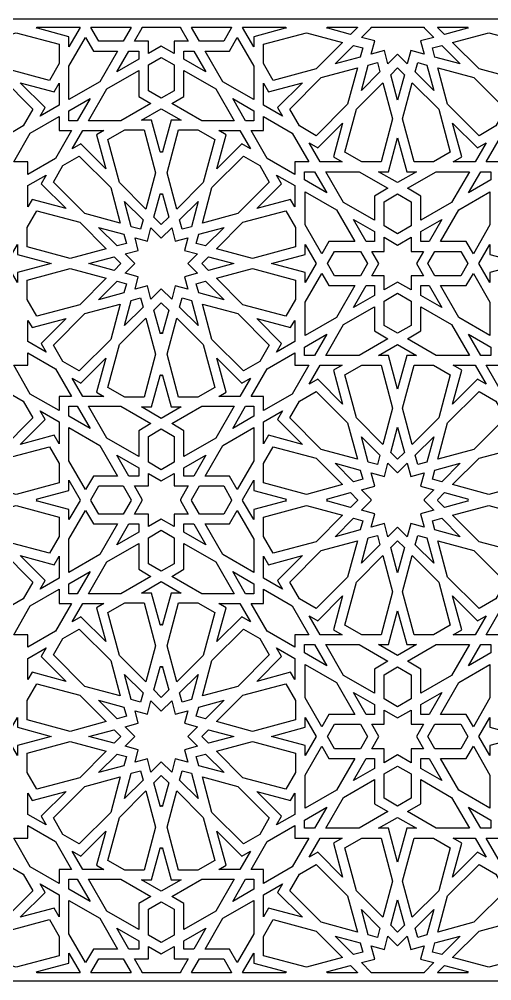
# Model space of a CAD drawing. Extents: x -6081 to -3581, y -291 to 929.
# Drawn here: x -5011 to -4411, y -291 to 929 of the extents above; entities that cross this region are included whole.
import ezdxf

# ---------------------------------------------------------------- set-up
doc = ezdxf.new("R2010")
doc.units = 0
doc.header["$MEASUREMENT"] = 0
doc.layers.add('LAYER_1', color=18, linetype='CONTINUOUS')

msp = doc.modelspace()

# ---------------------------------------------------------------- linework, layer by layer
at = {"layer": 'LAYER_1'}
for points in [[(-6080.6, -291), (-3580.6, -291), (-3580.6, 929), (-6080.6, 929)], [(-4933.8, 918.6), (-4947.9, 894.1), (-4947.9, 906.8), (-4987.9, 917.5), (-4988.9, 917.7), (-4988.5, 918.6), (-4988.7, 919), (-4934, 919)], [(-4869, 918.6), (-4879.1, 901.1), (-4909.8, 901.1), (-4919.9, 918.6), (-4919.6, 919), (-4869.2, 919)], [(-4806.3, 919), (-4806.3, 918.6), (-4806.3, 918.3), (-4796.4, 901.1), (-4814.2, 901.1), (-4814.2, 885.5), (-4830.6, 894.9), (-4846.9, 885.5), (-4846.9, 901.1), (-4864.8, 901.1), (-4854.9, 918.3), (-4854.9, 918.6), (-4854.9, 919), (-4854.9, 919), (-4806.3, 919)], [(-4741.3, 918.6), (-4751.4, 901.1), (-4782.1, 901.1), (-4792.2, 918.6), (-4791.9, 919), (-4741.5, 919)], [(-4672.6, 918.6), (-4672.2, 917.7), (-4673.2, 917.5), (-4713.2, 906.8), (-4713.2, 894.1), (-4727.4, 918.6), (-4727.1, 919), (-4672.5, 919)], [(-4581.3, 918.6), (-4590.3, 909.7), (-4619.3, 917.5), (-4620.3, 917.7), (-4619.9, 918.6), (-4620.1, 919), (-4581.7, 919)], [(-4497, 918.9), (-4497, 918.6), (-4497, 918.3), (-4484.7, 906), (-4501.5, 901.5), (-4497, 884.7), (-4513.8, 889.2), (-4518.3, 872.4), (-4530.6, 884.7), (-4542.9, 872.4), (-4547.4, 889.2), (-4564.2, 884.7), (-4559.7, 901.5), (-4576.4, 906), (-4564.1, 918.3), (-4564.1, 918.6), (-4564.1, 918.9), (-4564.2, 919), (-4496.9, 919)], [(-4441.3, 918.6), (-4440.8, 917.7), (-4441.8, 917.5), (-4470.9, 909.7), (-4479.8, 918.6), (-4479.4, 919), (-4441.1, 919)], [(-4960.3, 897.3), (-4960.3, 872.7), (-4972.6, 851.4), (-5027.2, 866), (-5060.8, 899.6), (-5014.9, 911.9)], [(-4916.9, 888.7), (-4886.2, 888.7), (-4908.7, 849.8), (-4947.9, 827.1), (-4947.9, 869.3), (-4926.8, 905.9)], [(-4713.2, 869.3), (-4713.2, 827.1), (-4752.4, 849.8), (-4774.9, 888.7), (-4744.2, 888.7), (-4734.3, 905.9)], [(-4600.4, 899.6), (-4634, 866), (-4688.5, 851.4), (-4700.8, 872.7), (-4700.8, 897.3), (-4646.3, 911.9)], [(-4360.3, 897.3), (-4360.3, 872.7), (-4372.6, 851.4), (-4427.2, 866), (-4460.8, 899.6), (-4414.9, 911.9)], [(-4574.8, 892.7), (-4578, 881), (-4610, 872.4), (-4586.6, 895.9)], [(-4451.1, 872.4), (-4483.2, 881), (-4486.3, 892.7), (-4474.6, 895.9)], [(-4859.3, 878.3), (-4887.2, 862.2), (-4871.9, 888.7), (-4859.3, 888.7)], [(-4814.2, 871.2), (-4814.2, 838.2), (-4830.6, 828.8), (-4846.9, 838.2), (-4846.9, 871.2), (-4830.6, 880.6)], [(-4773.9, 862.2), (-4801.9, 878.3), (-4801.9, 888.7), (-4789.2, 888.7)], [(-5033.6, 854.9), (-4993.6, 814.9), (-5005.9, 793.6), (-5027.2, 781.3), (-5067.2, 821.3), (-5079.5, 867.2)], [(-4594, 821.3), (-4633.9, 781.3), (-4655.2, 793.6), (-4667.5, 814.9), (-4627.6, 854.9), (-4581.7, 867.2)], [(-4553, 862.3), (-4576.4, 838.8), (-4567.9, 870.9), (-4556.1, 874)], [(-4522, 858.6), (-4530.6, 826.5), (-4539.2, 858.6), (-4530.6, 867.2)], [(-4493.3, 870.9), (-4484.7, 838.8), (-4508.2, 862.3), (-4505, 874)], [(-4433.6, 854.9), (-4393.6, 814.9), (-4405.9, 793.6), (-4427.2, 781.3), (-4467.2, 821.3), (-4479.5, 867.2)], [(-4859.3, 831.1), (-4843.8, 822.1), (-4882, 800.1), (-4923.1, 800.1), (-4899.6, 840.7), (-4859.3, 864)], [(-4761.5, 840.7), (-4738, 800.1), (-4779.1, 800.1), (-4817.3, 822.1), (-4801.9, 831.1), (-4801.9, 864)], [(-4966.6, 836.9), (-4960.3, 847.9), (-4960.3, 820), (-4984.5, 806), (-4978.2, 817), (-5009.6, 848.5)], [(-4683, 817), (-4676.7, 806), (-4700.8, 820), (-4700.8, 847.9), (-4694.5, 836.9), (-4651.5, 848.5)], [(-4537, 802.6), (-4551.6, 748), (-4576.2, 748), (-4597.5, 760.3), (-4582.9, 814.9), (-4549.3, 848.5)], [(-4478.3, 814.9), (-4463.7, 760.3), (-4484.9, 748), (-4509.5, 748), (-4524.2, 802.6), (-4511.9, 848.5)], [(-4937.4, 800.1), (-4947.9, 800.1), (-4947.9, 812.8), (-4921.1, 828.3)], [(-4713.2, 812.8), (-4713.2, 800.1), (-4723.7, 800.1), (-4740, 828.3)], [(-4960.3, 787.7), (-4944.5, 787.7), (-4964.8, 752.5), (-5000, 732.2), (-5000, 748), (-5018, 748), (-4996.9, 784.6), (-4960.3, 805.7)], [(-4805.6, 801), (-4818.2, 801), (-4828.9, 761), (-4829, 760.8), (-4829.1, 760.7), (-4829.2, 760.6), (-4829.3, 760.5), (-4829.4, 760.4), (-4829.6, 760.4), (-4829.7, 760.4), (-4829.8, 760.4), (-4830, 760.4), (-4830.1, 760.5), (-4830.2, 760.5), (-4830.3, 760.6), (-4830.4, 760.8), (-4830.5, 760.9), (-4830.5, 761), (-4830.6, 761.2), (-4830.6, 761), (-4830.6, 760.9), (-4830.7, 760.8), (-4830.8, 760.6), (-4830.9, 760.5), (-4831, 760.5), (-4831.2, 760.4), (-4831.3, 760.4), (-4831.4, 760.4), (-4831.6, 760.4), (-4831.7, 760.4), (-4831.8, 760.5), (-4832, 760.6), (-4832.1, 760.7), (-4832.1, 760.8), (-4832.2, 761), (-4842.9, 801), (-4855.6, 801), (-4830.6, 815.5)], [(-4664.3, 784.6), (-4643.2, 748), (-4661.1, 748), (-4661.1, 732.2), (-4696.3, 752.5), (-4716.6, 787.7), (-4700.8, 787.7), (-4700.8, 805.7)], [(-4360.3, 787.7), (-4344.5, 787.7), (-4364.8, 752.5), (-4400, 732.2), (-4400, 748), (-4418, 748), (-4396.9, 784.6), (-4360.3, 805.7)], [(-4611.9, 754.3), (-4601, 748), (-4628.9, 748), (-4642.8, 772.2), (-4631.9, 765.8), (-4600.4, 797.3)], [(-4429.3, 765.8), (-4418.3, 772.2), (-4432.3, 748), (-4460.2, 748), (-4449.2, 754.3), (-4460.8, 797.3)], [(-4912.7, 782.3), (-4901.2, 739.3), (-4932.7, 770.8), (-4943.6, 764.5), (-4930.2, 787.7), (-4903.5, 787.7)], [(-4852.4, 788.6), (-4837.8, 734.1), (-4850.1, 688.2), (-4883.7, 721.8), (-4898.3, 776.3), (-4877, 788.6)], [(-4762.8, 776.3), (-4777.4, 721.8), (-4811, 688.2), (-4823.3, 734.1), (-4808.7, 788.6), (-4784.1, 788.6)], [(-4717.5, 764.5), (-4728.4, 770.8), (-4759.9, 739.3), (-4748.4, 782.3), (-4757.7, 787.7), (-4730.9, 787.7)], [(-4519, 735.6), (-4506.4, 735.6), (-4530.6, 721.7), (-4554.7, 735.6), (-4542.1, 735.6), (-4530.6, 778.6)], [(-4894.8, 715.4), (-4882.8, 670.4), (-4927.7, 682.5), (-4967.6, 722.4), (-4955.6, 743.3), (-4934.7, 755.3)], [(-4705.5, 743.3), (-4693.5, 722.4), (-4733.5, 682.5), (-4778.4, 670.4), (-4766.3, 715.4), (-4726.4, 755.3)], [(-4620.5, 708.8), (-4648.8, 725.1), (-4648.8, 735.6), (-4636, 735.6)], [(-4543, 714.5), (-4560.1, 704.6), (-4560.1, 673.9), (-4599.1, 696.4), (-4621.7, 735.6), (-4579.5, 735.6)], [(-4462.1, 696.4), (-4501, 673.9), (-4501, 704.6), (-4518.2, 714.5), (-4481.6, 735.6), (-4439.4, 735.6)], [(-4412.4, 725.1), (-4440.6, 708.8), (-4425.1, 735.6), (-4412.4, 735.6)], [(-4983.1, 720.4), (-4951.6, 688.9), (-4994.6, 700.4), (-5000, 691.1), (-5000, 717.9), (-4976.8, 731.3)], [(-4661.1, 717.9), (-4661.1, 691.1), (-4666.5, 700.4), (-4709.5, 688.9), (-4678, 720.4), (-4684.3, 731.3)], [(-4829.6, 707.7), (-4829.4, 707.7), (-4829.3, 707.6), (-4829.2, 707.5), (-4829.1, 707.4), (-4829, 707.3), (-4828.9, 707.1), (-4821.1, 678.1), (-4830.6, 668.6), (-4840, 678.1), (-4832.2, 707.1), (-4832.1, 707.3), (-4832.1, 707.4), (-4832, 707.5), (-4831.8, 707.6), (-4831.7, 707.7), (-4831.6, 707.7), (-4831.4, 707.7), (-4831.3, 707.7), (-4831.2, 707.7), (-4831, 707.7), (-4830.9, 707.6), (-4830.8, 707.5), (-4830.7, 707.4), (-4830.6, 707.2), (-4830.6, 707.1), (-4830.6, 706.9), (-4830.5, 707.1), (-4830.5, 707.2), (-4830.4, 707.4), (-4830.3, 707.5), (-4830.2, 707.6), (-4830.1, 707.7), (-4830, 707.7), (-4829.8, 707.7), (-4829.7, 707.7)], [(-4608.1, 687.3), (-4584.8, 646.9), (-4617.8, 646.9), (-4626.7, 631.4), (-4647.8, 668), (-4647.8, 710.2)], [(-4413.3, 668), (-4434.4, 631.4), (-4443.4, 646.9), (-4476.3, 646.9), (-4453, 687.3), (-4413.3, 710.2)], [(-4853.8, 674.4), (-4857, 662.6), (-4868.7, 665.8), (-4877.3, 697.8)], [(-4792.4, 665.8), (-4804.2, 662.6), (-4807.3, 674.4), (-4783.9, 697.8)], [(-4513.4, 697.4), (-4513.4, 666.7), (-4530.6, 656.8), (-4547.7, 666.7), (-4547.7, 697.4), (-4530.6, 707.3)], [(-4934.1, 671.4), (-4900.5, 637.8), (-4946.4, 625.5), (-5000.9, 640.1), (-5000.9, 664.7), (-4988.6, 686)], [(-4660.2, 664.7), (-4660.2, 640.1), (-4714.7, 625.5), (-4760.6, 637.8), (-4727, 671.4), (-4672.5, 686)], [(-4560.1, 659.6), (-4560.1, 646.9), (-4570.5, 646.9), (-4586.7, 674.9)], [(-4490.6, 646.9), (-4501, 646.9), (-4501, 659.6), (-4474.5, 674.9)], [(-4878.1, 656.3), (-4875, 644.6), (-4886.7, 641.5), (-4910.2, 664.9)], [(-4812.9, 647.4), (-4797.1, 651.7), (-4801.3, 635.8), (-4784.6, 631.3), (-4796.8, 619), (-4784.6, 606.7), (-4801.3, 602.2), (-4797.1, 586.4), (-4812.9, 590.6), (-4817.4, 573.8), (-4830.6, 587), (-4843.7, 573.8), (-4848.2, 590.6), (-4864, 586.4), (-4859.8, 602.2), (-4876.6, 606.7), (-4864.3, 619), (-4876.6, 631.3), (-4859.8, 635.8), (-4864, 651.7), (-4848.2, 647.4), (-4843.7, 664.2), (-4830.6, 651.1), (-4817.4, 664.2)], [(-4774.4, 641.5), (-4786.2, 644.6), (-4783, 656.3), (-4751, 664.9)], [(-4513.4, 634.5), (-4497.8, 634.5), (-4506.7, 619), (-4497.8, 603.5), (-4513.4, 603.5), (-4513.4, 585.7), (-4530.6, 595.6), (-4547.7, 585.7), (-4547.7, 603.5), (-4563.4, 603.5), (-4554.4, 619), (-4563.4, 634.5), (-4547.7, 634.5), (-4547.7, 652.4), (-4530.6, 642.5), (-4513.4, 652.4)], [(-5013.3, 630.6), (-4970.3, 619), (-5013.3, 607.5), (-5013.3, 594.9), (-5027.3, 619), (-5013.3, 643.2)], [(-4633.9, 619), (-4647.8, 594.9), (-4647.8, 607.5), (-4690.8, 619), (-4647.8, 630.6), (-4647.8, 643.2)], [(-4568.7, 619), (-4577.7, 603.5), (-4610.6, 603.5), (-4619.5, 619), (-4610.6, 634.5), (-4577.7, 634.5)], [(-4441.6, 619), (-4450.5, 603.5), (-4483.5, 603.5), (-4492.4, 619), (-4483.5, 634.5), (-4450.5, 634.5)], [(-4413.3, 630.6), (-4370.3, 619), (-4413.3, 607.5), (-4413.3, 594.9), (-4427.3, 619), (-4413.3, 643.2)], [(-4881.8, 619), (-4890.4, 610.4), (-4922.5, 619), (-4890.4, 627.6)], [(-4738.7, 619), (-4770.7, 610.4), (-4779.3, 619), (-4770.7, 627.6)], [(-4900.5, 600.3), (-4934.1, 566.7), (-4988.6, 552.1), (-5000.9, 573.4), (-5000.9, 598), (-4946.4, 612.6)], [(-4660.2, 598), (-4660.2, 573.4), (-4672.5, 552.1), (-4727, 566.7), (-4760.6, 600.3), (-4714.7, 612.6)], [(-4617.8, 591.1), (-4584.8, 591.1), (-4608.1, 550.8), (-4647.8, 527.9), (-4647.8, 570.1), (-4626.7, 606.6)], [(-4413.3, 570.1), (-4413.3, 527.9), (-4453, 550.8), (-4476.3, 591.1), (-4443.4, 591.1), (-4434.4, 606.6)], [(-4875, 593.5), (-4878.1, 581.7), (-4910.2, 573.1), (-4886.7, 596.6)], [(-4751, 573.1), (-4783, 581.7), (-4786.2, 593.5), (-4774.4, 596.6)], [(-4560.1, 578.5), (-4586.7, 563.2), (-4570.5, 591.1), (-4560.1, 591.1)], [(-4474.5, 563.2), (-4501, 578.5), (-4501, 591.1), (-4490.6, 591.1)], [(-4853.8, 563.7), (-4877.3, 540.3), (-4868.7, 572.3), (-4857, 575.5)], [(-4792.4, 572.3), (-4783.9, 540.3), (-4807.3, 563.7), (-4804.2, 575.5)], [(-4513.4, 571.4), (-4513.4, 540.6), (-4530.6, 530.7), (-4547.7, 540.6), (-4547.7, 571.4), (-4530.6, 581.3)], [(-4894.8, 522.7), (-4934.7, 482.8), (-4955.6, 494.8), (-4967.6, 515.7), (-4927.7, 555.6), (-4882.8, 567.7)], [(-4821.1, 560), (-4828.9, 531), (-4829, 530.8), (-4829.1, 530.7), (-4829.2, 530.5), (-4829.3, 530.5), (-4829.4, 530.4), (-4829.6, 530.4), (-4829.7, 530.3), (-4829.8, 530.3), (-4830, 530.4), (-4830.1, 530.4), (-4830.2, 530.5), (-4830.3, 530.6), (-4830.4, 530.7), (-4830.5, 530.8), (-4830.5, 531), (-4830.6, 531.2), (-4830.6, 531), (-4830.6, 530.8), (-4830.7, 530.7), (-4830.8, 530.6), (-4830.9, 530.5), (-4831, 530.4), (-4831.2, 530.4), (-4831.3, 530.3), (-4831.4, 530.3), (-4831.6, 530.4), (-4831.7, 530.4), (-4831.8, 530.5), (-4832, 530.5), (-4832.1, 530.7), (-4832.1, 530.8), (-4832.2, 531), (-4840, 560), (-4830.6, 569.4)], [(-4733.5, 555.6), (-4693.5, 515.7), (-4705.5, 494.8), (-4726.4, 482.8), (-4766.3, 522.7), (-4778.4, 567.7)], [(-4560.1, 533.5), (-4543, 523.6), (-4579.5, 502.5), (-4621.7, 502.5), (-4599.1, 541.7), (-4560.1, 564.2)], [(-4462.1, 541.7), (-4439.4, 502.5), (-4481.6, 502.5), (-4518.2, 523.6), (-4501, 533.5), (-4501, 564.2)], [(-4983.1, 517.7), (-4976.8, 506.8), (-5000, 520.2), (-5000, 547), (-4994.6, 537.7), (-4951.6, 549.2)], [(-4837.8, 504), (-4852.4, 449.4), (-4877, 449.4), (-4898.3, 461.7), (-4883.7, 516.3), (-4850.1, 549.9)], [(-4777.4, 516.3), (-4762.8, 461.7), (-4784.1, 449.4), (-4808.7, 449.4), (-4823.3, 504), (-4811, 549.9)], [(-4666.5, 537.7), (-4661.1, 547), (-4661.1, 520.2), (-4684.3, 506.8), (-4678, 517.7), (-4709.5, 549.2)], [(-4636, 502.5), (-4648.8, 502.5), (-4648.8, 513), (-4620.5, 529.3)], [(-4412.4, 513), (-4412.4, 502.5), (-4425.1, 502.5), (-4440.6, 529.3)], [(-4506.4, 502.5), (-4519, 502.5), (-4530.6, 459.5), (-4542.1, 502.5), (-4554.7, 502.5), (-4530.6, 516.4)], [(-4964.8, 485.6), (-4944.5, 450.4), (-4960.3, 450.4), (-4960.3, 432.4), (-4996.9, 453.5), (-5018, 490.1), (-5000, 490.1), (-5000, 505.9)], [(-4661.1, 490.1), (-4643.2, 490.1), (-4664.3, 453.5), (-4700.8, 432.4), (-4700.8, 450.4), (-4716.6, 450.4), (-4696.3, 485.6), (-4661.1, 505.9)], [(-4364.8, 485.6), (-4344.5, 450.4), (-4360.3, 450.4), (-4360.3, 432.4), (-4396.9, 453.5), (-4418, 490.1), (-4400, 490.1), (-4400, 505.9)], [(-4912.7, 455.8), (-4903.5, 450.4), (-4930.2, 450.4), (-4943.6, 473.6), (-4932.7, 467.3), (-4901.2, 498.8)], [(-4728.4, 467.3), (-4717.5, 473.6), (-4730.9, 450.4), (-4757.7, 450.4), (-4748.4, 455.8), (-4759.9, 498.8)], [(-4611.9, 483.8), (-4600.4, 440.7), (-4631.9, 472.2), (-4642.8, 465.9), (-4628.9, 490.1), (-4601, 490.1)], [(-4537, 435.5), (-4549.3, 389.6), (-4582.9, 423.2), (-4597.5, 477.8), (-4576.2, 490.1), (-4551.6, 490.1)], [(-4463.7, 477.8), (-4478.3, 423.2), (-4511.9, 389.6), (-4524.2, 435.5), (-4509.5, 490.1), (-4484.9, 490.1)], [(-4418.3, 465.9), (-4429.3, 472.2), (-4460.8, 440.7), (-4449.2, 483.8), (-4460.2, 490.1), (-4432.3, 490.1)], [(-4829.6, 477.7), (-4829.4, 477.6), (-4829.3, 477.6), (-4829.2, 477.5), (-4829.1, 477.4), (-4829, 477.2), (-4828.9, 477.1), (-4818.2, 437.1), (-4805.6, 437.1), (-4830.6, 422.6), (-4855.6, 437.1), (-4842.9, 437.1), (-4832.2, 477.1), (-4832.1, 477.2), (-4832.1, 477.4), (-4832, 477.5), (-4831.8, 477.6), (-4831.7, 477.6), (-4831.6, 477.7), (-4831.4, 477.7), (-4831.3, 477.7), (-4831.2, 477.7), (-4831, 477.6), (-4830.9, 477.5), (-4830.8, 477.4), (-4830.7, 477.3), (-4830.6, 477.2), (-4830.6, 477), (-4830.6, 476.9), (-4830.5, 477), (-4830.5, 477.2), (-4830.4, 477.3), (-4830.3, 477.4), (-4830.2, 477.5), (-4830.1, 477.6), (-4830, 477.7), (-4829.8, 477.7), (-4829.7, 477.7)], [(-5005.9, 444.5), (-4993.6, 423.2), (-5033.6, 383.2), (-5079.5, 370.9), (-5067.2, 416.8), (-5027.2, 456.7)], [(-4594, 416.8), (-4581.7, 370.9), (-4627.6, 383.2), (-4667.5, 423.2), (-4655.2, 444.5), (-4633.9, 456.7)], [(-4405.9, 444.5), (-4393.6, 423.2), (-4433.6, 383.2), (-4479.5, 370.9), (-4467.2, 416.8), (-4427.2, 456.7)], [(-4960.3, 418.1), (-4960.3, 390.2), (-4966.6, 401.1), (-5009.6, 389.6), (-4978.2, 421.1), (-4984.5, 432.1)], [(-4921.1, 409.8), (-4947.9, 425.3), (-4947.9, 438), (-4937.4, 438)], [(-4843.8, 415.9), (-4859.3, 407), (-4859.3, 374.1), (-4899.6, 397.4), (-4923.1, 438), (-4882, 438)], [(-4761.5, 397.4), (-4801.9, 374.1), (-4801.9, 407), (-4817.3, 415.9), (-4779.1, 438), (-4738, 438)], [(-4713.2, 425.3), (-4740, 409.8), (-4723.7, 438), (-4713.2, 438)], [(-4683, 421.1), (-4651.5, 389.6), (-4694.5, 401.1), (-4700.8, 390.2), (-4700.8, 418.1), (-4676.7, 432.1)], [(-4908.7, 388.3), (-4886.2, 349.3), (-4916.9, 349.3), (-4926.8, 332.2), (-4947.9, 368.7), (-4947.9, 411)], [(-4814.2, 399.8), (-4814.2, 366.9), (-4830.6, 357.5), (-4846.9, 366.9), (-4846.9, 399.8), (-4830.6, 409.3)], [(-4713.2, 368.7), (-4734.3, 332.2), (-4744.2, 349.3), (-4774.9, 349.3), (-4752.4, 388.3), (-4713.2, 411)], [(-4522, 379.5), (-4530.6, 370.9), (-4539.2, 379.5), (-4530.6, 411.6)], [(-4553, 375.8), (-4556.1, 364.1), (-4567.9, 367.2), (-4576.4, 399.3)], [(-4493.3, 367.2), (-4505, 364.1), (-4508.2, 375.8), (-4484.7, 399.3)], [(-4960.3, 365.4), (-4960.3, 340.8), (-5014.9, 326.2), (-5060.8, 338.5), (-5027.2, 372.1), (-4972.6, 386.7)], [(-4634, 372.1), (-4600.4, 338.5), (-4646.3, 326.2), (-4700.8, 340.8), (-4700.8, 365.4), (-4688.5, 386.7)], [(-4360.3, 365.4), (-4360.3, 340.8), (-4414.9, 326.2), (-4460.8, 338.5), (-4427.2, 372.1), (-4372.6, 386.7)], [(-4859.3, 359.8), (-4859.3, 349.3), (-4871.9, 349.3), (-4887.2, 375.9)], [(-4789.2, 349.3), (-4801.9, 349.3), (-4801.9, 359.8), (-4773.9, 375.9)], [(-4578, 357.1), (-4574.8, 345.3), (-4586.6, 342.2), (-4610, 365.7)], [(-4513.8, 348.9), (-4497, 353.4), (-4501.5, 336.6), (-4484.7, 332.1), (-4497, 319.7), (-4497, 319.4), (-4497, 319.1), (-4496.9, 319), (-4497, 318.9), (-4497, 318.6), (-4497, 318.3), (-4484.7, 306), (-4501.5, 301.5), (-4497, 284.7), (-4513.8, 289.2), (-4518.3, 272.4), (-4530.6, 284.7), (-4542.9, 272.4), (-4547.4, 289.2), (-4564.2, 284.7), (-4559.7, 301.5), (-4576.4, 306), (-4564.1, 318.3), (-4564.1, 318.6), (-4564.1, 318.9), (-4564.2, 319), (-4564.1, 319.1), (-4564.1, 319.4), (-4564.1, 319.7), (-4576.4, 332.1), (-4559.7, 336.6), (-4564.2, 353.4), (-4547.4, 348.9), (-4542.9, 365.7), (-4530.6, 353.4), (-4518.3, 365.7)], [(-4474.6, 342.2), (-4486.3, 345.3), (-4483.2, 357.1), (-4451.1, 365.7)], [(-4933.8, 319.4), (-4934, 319), (-4933.8, 318.6), (-4947.9, 294.1), (-4947.9, 306.8), (-4987.9, 317.5), (-4988.9, 317.7), (-4988.5, 318.6), (-4988.7, 319), (-4988.5, 319.4), (-4988.9, 320.3), (-4987.9, 320.6), (-4947.9, 331.3), (-4947.9, 344)], [(-4814.2, 336.9), (-4796.4, 336.9), (-4806.3, 319.8), (-4806.3, 319.4), (-4806.3, 319.1), (-4806.3, 319), (-4806.3, 319), (-4806.3, 318.6), (-4806.3, 318.3), (-4796.4, 301.1), (-4814.2, 301.1), (-4814.2, 285.5), (-4830.6, 294.9), (-4846.9, 285.5), (-4846.9, 301.1), (-4864.8, 301.1), (-4854.9, 318.3), (-4854.9, 318.6), (-4854.9, 319), (-4854.9, 319), (-4854.9, 319.1), (-4854.9, 319.4), (-4854.9, 319.8), (-4864.8, 336.9), (-4846.9, 336.9), (-4846.9, 352.6), (-4830.6, 343.2), (-4814.2, 352.6)], [(-4713.2, 331.3), (-4673.2, 320.6), (-4672.2, 320.3), (-4672.6, 319.4), (-4672.5, 319), (-4672.6, 318.6), (-4672.2, 317.7), (-4673.2, 317.5), (-4713.2, 306.8), (-4713.2, 294.1), (-4727.4, 318.6), (-4727.1, 319), (-4727.4, 319.4), (-4713.2, 344)], [(-4869, 319.4), (-4869.2, 319), (-4869, 318.6), (-4879.1, 301.1), (-4909.8, 301.1), (-4919.9, 318.6), (-4919.6, 319), (-4919.9, 319.4), (-4909.8, 336.9), (-4879.1, 336.9)], [(-4741.3, 319.4), (-4741.5, 319), (-4741.3, 318.6), (-4751.4, 301.1), (-4782.1, 301.1), (-4792.2, 318.6), (-4791.9, 319), (-4792.2, 319.4), (-4782.1, 336.9), (-4751.4, 336.9)], [(-4581.3, 319.4), (-4581.7, 319), (-4581.3, 318.6), (-4590.3, 309.7), (-4619.3, 317.5), (-4620.3, 317.7), (-4619.9, 318.6), (-4620.1, 319), (-4619.9, 319.4), (-4620.3, 320.3), (-4619.3, 320.6), (-4590.3, 328.4)], [(-4441.8, 320.6), (-4440.8, 320.3), (-4441.3, 319.4), (-4441.1, 319), (-4441.3, 318.6), (-4440.8, 317.7), (-4441.8, 317.5), (-4470.9, 309.7), (-4479.8, 318.6), (-4479.4, 319), (-4479.8, 319.4), (-4470.9, 328.4)], [(-4960.3, 297.3), (-4960.3, 272.7), (-4972.6, 251.4), (-5027.2, 266), (-5060.8, 299.6), (-5014.9, 311.9)], [(-4916.9, 288.7), (-4886.2, 288.7), (-4908.7, 249.8), (-4947.9, 227.1), (-4947.9, 269.3), (-4926.8, 305.9)], [(-4713.2, 269.3), (-4713.2, 227.1), (-4752.4, 249.8), (-4774.9, 288.7), (-4744.2, 288.7), (-4734.3, 305.9)], [(-4600.4, 299.6), (-4634, 266), (-4688.5, 251.4), (-4700.8, 272.7), (-4700.8, 297.3), (-4646.3, 311.9)], [(-4360.3, 297.3), (-4360.3, 272.7), (-4372.6, 251.4), (-4427.2, 266), (-4460.8, 299.6), (-4414.9, 311.9)], [(-4574.8, 292.7), (-4578, 281), (-4610, 272.4), (-4586.6, 295.9)], [(-4451.1, 272.4), (-4483.2, 281), (-4486.3, 292.7), (-4474.6, 295.9)], [(-4859.3, 278.3), (-4887.2, 262.2), (-4871.9, 288.7), (-4859.3, 288.7)], [(-4773.9, 262.2), (-4801.9, 278.3), (-4801.9, 288.7), (-4789.2, 288.7)], [(-4814.2, 271.2), (-4814.2, 238.2), (-4830.6, 228.8), (-4846.9, 238.2), (-4846.9, 271.2), (-4830.6, 280.6)], [(-4553, 262.3), (-4576.4, 238.8), (-4567.9, 270.9), (-4556.1, 274)], [(-4493.3, 270.9), (-4484.7, 238.8), (-4508.2, 262.3), (-4505, 274)], [(-5033.6, 254.9), (-4993.6, 214.9), (-5005.9, 193.6), (-5027.2, 181.3), (-5067.2, 221.3), (-5079.5, 267.2)], [(-4859.3, 231.1), (-4843.8, 222.1), (-4882, 200.1), (-4923.1, 200.1), (-4899.6, 240.7), (-4859.3, 264)], [(-4761.5, 240.7), (-4738, 200.1), (-4779.1, 200.1), (-4817.3, 222.1), (-4801.9, 231.1), (-4801.9, 264)], [(-4594, 221.3), (-4633.9, 181.3), (-4655.2, 193.6), (-4667.5, 214.9), (-4627.6, 254.9), (-4581.7, 267.2)], [(-4522, 258.6), (-4530.6, 226.5), (-4539.2, 258.6), (-4530.6, 267.2)], [(-4433.6, 254.9), (-4393.6, 214.9), (-4405.9, 193.6), (-4427.2, 181.3), (-4467.2, 221.3), (-4479.5, 267.2)], [(-4966.6, 236.9), (-4960.3, 247.9), (-4960.3, 220), (-4984.5, 206), (-4978.2, 217), (-5009.6, 248.5)], [(-4683, 217), (-4676.7, 206), (-4700.8, 220), (-4700.8, 247.9), (-4694.5, 236.9), (-4651.5, 248.5)], [(-4537, 202.6), (-4551.6, 148), (-4576.2, 148), (-4597.5, 160.3), (-4582.9, 214.9), (-4549.3, 248.5)], [(-4478.3, 214.9), (-4463.7, 160.3), (-4484.9, 148), (-4509.5, 148), (-4524.2, 202.6), (-4511.9, 248.5)], [(-4937.4, 200.1), (-4947.9, 200.1), (-4947.9, 212.8), (-4921.1, 228.3)], [(-4713.2, 212.8), (-4713.2, 200.1), (-4723.7, 200.1), (-4740, 228.3)], [(-4805.6, 201), (-4818.2, 201), (-4828.9, 161), (-4829, 160.8), (-4829.1, 160.7), (-4829.2, 160.6), (-4829.3, 160.5), (-4829.4, 160.4), (-4829.6, 160.4), (-4829.7, 160.4), (-4829.8, 160.4), (-4830, 160.4), (-4830.1, 160.5), (-4830.2, 160.5), (-4830.3, 160.6), (-4830.4, 160.8), (-4830.5, 160.9), (-4830.5, 161), (-4830.6, 161.2), (-4830.6, 161), (-4830.6, 160.9), (-4830.7, 160.8), (-4830.8, 160.6), (-4830.9, 160.5), (-4831, 160.5), (-4831.2, 160.4), (-4831.3, 160.4), (-4831.4, 160.4), (-4831.6, 160.4), (-4831.7, 160.4), (-4831.8, 160.5), (-4832, 160.6), (-4832.1, 160.7), (-4832.1, 160.8), (-4832.2, 161), (-4842.9, 201), (-4855.6, 201), (-4830.6, 215.5)], [(-4960.3, 187.7), (-4944.5, 187.7), (-4964.8, 152.5), (-5000, 132.2), (-5000, 148), (-5018, 148), (-4996.9, 184.6), (-4960.3, 205.7)], [(-4664.3, 184.6), (-4643.2, 148), (-4661.1, 148), (-4661.1, 132.2), (-4696.3, 152.5), (-4716.6, 187.7), (-4700.8, 187.7), (-4700.8, 205.7)], [(-4611.9, 154.3), (-4601, 148), (-4628.9, 148), (-4642.8, 172.2), (-4631.9, 165.8), (-4600.4, 197.3)], [(-4429.3, 165.8), (-4418.3, 172.2), (-4432.3, 148), (-4460.2, 148), (-4449.2, 154.3), (-4460.8, 197.3)], [(-4360.3, 187.7), (-4344.5, 187.7), (-4364.8, 152.5), (-4400, 132.2), (-4400, 148), (-4418, 148), (-4396.9, 184.6), (-4360.3, 205.7)], [(-4912.7, 182.3), (-4901.2, 139.3), (-4932.7, 170.8), (-4943.6, 164.5), (-4930.2, 187.7), (-4903.5, 187.7)], [(-4852.4, 188.6), (-4837.8, 134.1), (-4850.1, 88.2), (-4883.7, 121.8), (-4898.3, 176.3), (-4877, 188.6)], [(-4762.8, 176.3), (-4777.4, 121.8), (-4811, 88.2), (-4823.3, 134.1), (-4808.7, 188.6), (-4784.1, 188.6)], [(-4717.5, 164.5), (-4728.4, 170.8), (-4759.9, 139.3), (-4748.4, 182.3), (-4757.7, 187.7), (-4730.9, 187.7)], [(-4519, 135.6), (-4506.4, 135.6), (-4530.6, 121.7), (-4554.7, 135.6), (-4542.1, 135.6), (-4530.6, 178.6)], [(-4894.8, 115.4), (-4882.8, 70.4), (-4927.7, 82.5), (-4967.6, 122.4), (-4955.6, 143.3), (-4934.7, 155.3)], [(-4705.5, 143.3), (-4693.5, 122.4), (-4733.5, 82.5), (-4778.4, 70.4), (-4766.3, 115.4), (-4726.4, 155.3)], [(-4620.5, 108.8), (-4648.8, 125.1), (-4648.8, 135.6), (-4636, 135.6)], [(-4543, 114.5), (-4560.1, 104.6), (-4560.1, 73.9), (-4599.1, 96.4), (-4621.7, 135.6), (-4579.5, 135.6)], [(-4462.1, 96.4), (-4501, 73.9), (-4501, 104.6), (-4518.2, 114.5), (-4481.6, 135.6), (-4439.4, 135.6)], [(-4412.4, 125.1), (-4440.6, 108.8), (-4425.1, 135.6), (-4412.4, 135.6)], [(-4983.1, 120.4), (-4951.6, 88.9), (-4994.6, 100.4), (-5000, 91.1), (-5000, 117.9), (-4976.8, 131.3)], [(-4661.1, 117.9), (-4661.1, 91.1), (-4666.5, 100.4), (-4709.5, 88.9), (-4678, 120.4), (-4684.3, 131.3)], [(-4608.1, 87.3), (-4584.8, 46.9), (-4617.8, 46.9), (-4626.7, 31.4), (-4647.8, 68), (-4647.8, 110.2)], [(-4413.3, 68), (-4434.4, 31.4), (-4443.4, 46.9), (-4476.3, 46.9), (-4453, 87.3), (-4413.3, 110.2)], [(-4853.8, 74.4), (-4857, 62.6), (-4868.7, 65.8), (-4877.3, 97.8)], [(-4829.6, 107.7), (-4829.4, 107.7), (-4829.3, 107.6), (-4829.2, 107.5), (-4829.1, 107.4), (-4829, 107.3), (-4828.9, 107.1), (-4821.1, 78.1), (-4830.6, 68.6), (-4840, 78.1), (-4832.2, 107.1), (-4832.1, 107.3), (-4832.1, 107.4), (-4832, 107.5), (-4831.8, 107.6), (-4831.7, 107.7), (-4831.6, 107.7), (-4831.4, 107.7), (-4831.3, 107.7), (-4831.2, 107.7), (-4831, 107.7), (-4830.9, 107.6), (-4830.8, 107.5), (-4830.7, 107.4), (-4830.6, 107.2), (-4830.6, 107.1), (-4830.6, 106.9), (-4830.5, 107.1), (-4830.5, 107.2), (-4830.4, 107.4), (-4830.3, 107.5), (-4830.2, 107.6), (-4830.1, 107.7), (-4830, 107.7), (-4829.8, 107.7), (-4829.7, 107.7)], [(-4792.4, 65.8), (-4804.2, 62.6), (-4807.3, 74.4), (-4783.9, 97.8)], [(-4513.4, 97.4), (-4513.4, 66.7), (-4530.6, 56.8), (-4547.7, 66.7), (-4547.7, 97.4), (-4530.6, 107.3)], [(-4934.1, 71.3), (-4900.5, 37.8), (-4946.4, 25.5), (-5000.9, 40.1), (-5000.9, 64.7), (-4988.6, 86)], [(-4660.2, 64.7), (-4660.2, 40.1), (-4714.7, 25.5), (-4760.6, 37.8), (-4727, 71.3), (-4672.5, 86)], [(-4560.1, 59.6), (-4560.1, 46.9), (-4570.5, 46.9), (-4586.7, 74.9)], [(-4490.6, 46.9), (-4501, 46.9), (-4501, 59.6), (-4474.5, 74.9)], [(-4878.1, 56.3), (-4875, 44.6), (-4886.7, 41.5), (-4910.2, 64.9)], [(-4812.9, 47.4), (-4797.1, 51.7), (-4801.3, 35.8), (-4784.6, 31.3), (-4796.8, 19), (-4784.6, 6.7), (-4801.3, 2.2), (-4797.1, -13.6), (-4812.9, -9.4), (-4817.4, -26.2), (-4830.6, -13), (-4843.7, -26.2), (-4848.2, -9.4), (-4864, -13.6), (-4859.8, 2.2), (-4876.6, 6.7), (-4864.3, 19), (-4876.6, 31.3), (-4859.8, 35.8), (-4864, 51.7), (-4848.2, 47.4), (-4843.7, 64.2), (-4830.6, 51.1), (-4817.4, 64.2)], [(-4774.4, 41.5), (-4786.2, 44.6), (-4783, 56.3), (-4751, 64.9)], [(-4513.4, 34.5), (-4497.8, 34.5), (-4506.7, 19), (-4497.8, 3.5), (-4513.4, 3.5), (-4513.4, -14.3), (-4530.6, -4.4), (-4547.7, -14.3), (-4547.7, 3.5), (-4563.4, 3.5), (-4554.4, 19), (-4563.4, 34.5), (-4547.7, 34.5), (-4547.7, 52.4), (-4530.6, 42.5), (-4513.4, 52.4)], [(-5013.3, 30.6), (-4970.3, 19), (-5013.3, 7.5), (-5013.3, -5.1), (-5027.3, 19), (-5013.3, 43.2)], [(-4633.9, 19), (-4647.8, -5.1), (-4647.8, 7.5), (-4690.8, 19), (-4647.8, 30.6), (-4647.8, 43.2)], [(-4413.3, 30.6), (-4370.3, 19), (-4413.3, 7.5), (-4413.3, -5.1), (-4427.3, 19), (-4413.3, 43.2)], [(-4881.8, 19), (-4890.4, 10.4), (-4922.5, 19), (-4890.4, 27.6)], [(-4738.7, 19), (-4770.7, 10.4), (-4779.3, 19), (-4770.7, 27.6)], [(-4568.7, 19), (-4577.7, 3.5), (-4610.6, 3.5), (-4619.5, 19), (-4610.6, 34.5), (-4577.7, 34.5)], [(-4441.6, 19), (-4450.5, 3.5), (-4483.5, 3.5), (-4492.4, 19), (-4483.5, 34.5), (-4450.5, 34.5)], [(-4900.5, 0.3), (-4934.1, -33.3), (-4988.6, -47.9), (-5000.9, -26.6), (-5000.9, -2), (-4946.4, 12.6)], [(-4660.2, -2), (-4660.2, -26.6), (-4672.5, -47.9), (-4727, -33.3), (-4760.6, 0.3), (-4714.7, 12.6)], [(-4617.8, -8.9), (-4584.8, -8.9), (-4608.1, -49.2), (-4647.8, -72.1), (-4647.8, -29.9), (-4626.7, 6.6)], [(-4413.3, -29.9), (-4413.3, -72.1), (-4453, -49.2), (-4476.3, -8.9), (-4443.4, -8.9), (-4434.4, 6.6)], [(-4875, -6.5), (-4878.1, -18.3), (-4910.2, -26.9), (-4886.7, -3.4)], [(-4751, -26.9), (-4783, -18.3), (-4786.2, -6.5), (-4774.4, -3.4)], [(-4560.1, -21.5), (-4586.7, -36.8), (-4570.5, -8.9), (-4560.1, -8.9)], [(-4474.5, -36.8), (-4501, -21.5), (-4501, -8.9), (-4490.6, -8.9)], [(-4513.4, -28.6), (-4513.4, -59.4), (-4530.6, -69.3), (-4547.7, -59.4), (-4547.7, -28.6), (-4530.6, -18.7)], [(-4894.8, -77.3), (-4934.7, -117.2), (-4955.6, -105.2), (-4967.6, -84.3), (-4927.7, -44.4), (-4882.8, -32.3)], [(-4853.8, -36.3), (-4877.3, -59.7), (-4868.7, -27.7), (-4857, -24.5)], [(-4821.1, -40), (-4828.9, -69), (-4829, -69.2), (-4829.1, -69.3), (-4829.2, -69.5), (-4829.3, -69.5), (-4829.4, -69.6), (-4829.6, -69.7), (-4829.7, -69.7), (-4829.8, -69.7), (-4830, -69.6), (-4830.1, -69.6), (-4830.2, -69.5), (-4830.3, -69.4), (-4830.4, -69.3), (-4830.5, -69.2), (-4830.5, -69), (-4830.6, -68.8), (-4830.6, -69), (-4830.6, -69.2), (-4830.7, -69.3), (-4830.8, -69.4), (-4830.9, -69.5), (-4831, -69.6), (-4831.2, -69.6), (-4831.3, -69.7), (-4831.4, -69.7), (-4831.6, -69.7), (-4831.7, -69.6), (-4831.8, -69.5), (-4832, -69.5), (-4832.1, -69.3), (-4832.1, -69.2), (-4832.2, -69), (-4840, -40), (-4830.6, -30.6)], [(-4792.4, -27.7), (-4783.9, -59.7), (-4807.3, -36.3), (-4804.2, -24.5)], [(-4733.5, -44.4), (-4693.5, -84.3), (-4705.5, -105.2), (-4726.4, -117.2), (-4766.3, -77.3), (-4778.4, -32.3)], [(-4560.1, -66.5), (-4543, -76.4), (-4579.5, -97.5), (-4621.7, -97.5), (-4599.1, -58.3), (-4560.1, -35.8)], [(-4462.1, -58.3), (-4439.4, -97.5), (-4481.6, -97.5), (-4518.2, -76.4), (-4501, -66.5), (-4501, -35.8)], [(-4983.1, -82.3), (-4976.8, -93.2), (-5000, -79.8), (-5000, -53), (-4994.6, -62.3), (-4951.6, -50.8)], [(-4837.8, -96), (-4852.4, -150.6), (-4877, -150.6), (-4898.3, -138.3), (-4883.7, -83.7), (-4850.1, -50.1)], [(-4777.4, -83.7), (-4762.8, -138.3), (-4784.1, -150.6), (-4808.7, -150.6), (-4823.3, -96), (-4811, -50.1)], [(-4666.5, -62.3), (-4661.1, -53), (-4661.1, -79.8), (-4684.3, -93.2), (-4678, -82.3), (-4709.5, -50.8)], [(-4636, -97.5), (-4648.8, -97.5), (-4648.8, -87), (-4620.5, -70.7)], [(-4412.4, -87), (-4412.4, -97.5), (-4425.1, -97.5), (-4440.6, -70.7)], [(-4506.4, -97.5), (-4519, -97.5), (-4530.6, -140.6), (-4542.1, -97.5), (-4554.7, -97.5), (-4530.6, -83.6)], [(-4964.8, -114.4), (-4944.5, -149.6), (-4960.3, -149.6), (-4960.3, -167.6), (-4996.9, -146.5), (-5018, -109.9), (-5000, -109.9), (-5000, -94.1)], [(-4661.1, -109.9), (-4643.2, -109.9), (-4664.3, -146.5), (-4700.8, -167.6), (-4700.8, -149.6), (-4716.6, -149.6), (-4696.3, -114.4), (-4661.1, -94.1)], [(-4364.8, -114.4), (-4344.5, -149.6), (-4360.3, -149.6), (-4360.3, -167.6), (-4396.9, -146.5), (-4418, -109.9), (-4400, -109.9), (-4400, -94.1)], [(-4912.7, -144.2), (-4903.5, -149.6), (-4930.2, -149.6), (-4943.6, -126.4), (-4932.7, -132.7), (-4901.2, -101.2)], [(-4728.4, -132.7), (-4717.5, -126.4), (-4730.9, -149.6), (-4757.7, -149.6), (-4748.4, -144.2), (-4759.9, -101.2)], [(-4611.9, -116.2), (-4600.4, -159.3), (-4631.9, -127.8), (-4642.8, -134.1), (-4628.9, -109.9), (-4601, -109.9)], [(-4537, -164.5), (-4549.3, -210.4), (-4582.9, -176.8), (-4597.5, -122.2), (-4576.2, -109.9), (-4551.6, -109.9)], [(-4463.7, -122.2), (-4478.3, -176.8), (-4511.9, -210.4), (-4524.2, -164.5), (-4509.5, -109.9), (-4484.9, -109.9)], [(-4418.3, -134.1), (-4429.3, -127.8), (-4460.8, -159.3), (-4449.2, -116.2), (-4460.2, -109.9), (-4432.3, -109.9)], [(-4829.6, -122.3), (-4829.4, -122.4), (-4829.3, -122.4), (-4829.2, -122.5), (-4829.1, -122.6), (-4829, -122.8), (-4828.9, -122.9), (-4818.2, -162.9), (-4805.6, -162.9), (-4830.6, -177.4), (-4855.6, -162.9), (-4842.9, -162.9), (-4832.2, -122.9), (-4832.1, -122.8), (-4832.1, -122.6), (-4832, -122.5), (-4831.8, -122.4), (-4831.7, -122.4), (-4831.6, -122.3), (-4831.4, -122.3), (-4831.3, -122.3), (-4831.2, -122.3), (-4831, -122.4), (-4830.9, -122.5), (-4830.8, -122.6), (-4830.7, -122.7), (-4830.6, -122.8), (-4830.6, -123), (-4830.6, -123.1), (-4830.5, -123), (-4830.5, -122.8), (-4830.4, -122.7), (-4830.3, -122.6), (-4830.2, -122.5), (-4830.1, -122.4), (-4830, -122.3), (-4829.8, -122.3), (-4829.7, -122.3)], [(-5005.9, -155.6), (-4993.6, -176.8), (-5033.6, -216.8), (-5079.5, -229.1), (-5067.2, -183.2), (-5027.2, -143.3)], [(-4594, -183.2), (-4581.7, -229.1), (-4627.6, -216.8), (-4667.5, -176.8), (-4655.2, -155.6), (-4633.9, -143.3)], [(-4405.9, -155.6), (-4393.6, -176.8), (-4433.6, -216.8), (-4479.5, -229.1), (-4467.2, -183.2), (-4427.2, -143.3)], [(-4960.3, -181.9), (-4960.3, -209.8), (-4966.6, -198.9), (-5009.6, -210.4), (-4978.2, -178.9), (-4984.5, -167.9)], [(-4921.1, -190.2), (-4947.9, -174.7), (-4947.9, -162), (-4937.4, -162)], [(-4843.8, -184.1), (-4859.3, -193), (-4859.3, -225.9), (-4899.6, -202.6), (-4923.1, -162), (-4882, -162)], [(-4761.5, -202.6), (-4801.9, -225.9), (-4801.9, -193), (-4817.3, -184.1), (-4779.1, -162), (-4738, -162)], [(-4713.2, -174.7), (-4740, -190.2), (-4723.7, -162), (-4713.2, -162)], [(-4683, -178.9), (-4651.5, -210.4), (-4694.5, -198.9), (-4700.8, -209.8), (-4700.8, -181.9), (-4676.7, -167.9)], [(-4908.7, -211.7), (-4886.2, -250.7), (-4916.9, -250.7), (-4926.8, -267.8), (-4947.9, -231.3), (-4947.9, -189)], [(-4814.2, -200.2), (-4814.2, -233.1), (-4830.6, -242.5), (-4846.9, -233.1), (-4846.9, -200.2), (-4830.6, -190.7)], [(-4713.2, -231.3), (-4734.3, -267.8), (-4744.2, -250.7), (-4774.9, -250.7), (-4752.4, -211.7), (-4713.2, -189)], [(-4522, -220.5), (-4530.6, -229.1), (-4539.2, -220.5), (-4530.6, -188.4)], [(-4553, -224.2), (-4556.1, -235.9), (-4567.9, -232.8), (-4576.4, -200.7)], [(-4493.3, -232.8), (-4505, -235.9), (-4508.2, -224.2), (-4484.7, -200.7)], [(-4960.3, -234.6), (-4960.3, -259.2), (-5014.9, -273.8), (-5060.8, -261.5), (-5027.2, -227.9), (-4972.6, -213.3)], [(-4634, -227.9), (-4600.4, -261.5), (-4646.3, -273.8), (-4700.8, -259.2), (-4700.8, -234.6), (-4688.5, -213.3)], [(-4360.3, -234.6), (-4360.3, -259.2), (-4414.9, -273.8), (-4460.8, -261.5), (-4427.2, -227.9), (-4372.6, -213.3)], [(-4859.3, -240.2), (-4859.3, -250.7), (-4871.9, -250.7), (-4887.2, -224.1)], [(-4789.2, -250.7), (-4801.9, -250.7), (-4801.9, -240.2), (-4773.9, -224.1)], [(-4578, -242.9), (-4574.8, -254.7), (-4586.6, -257.8), (-4610, -234.3)], [(-4513.8, -251.1), (-4497, -246.6), (-4501.5, -263.4), (-4484.7, -267.9), (-4497, -280.3), (-4497, -280.6), (-4497, -280.9), (-4496.9, -281), (-4564.2, -281), (-4564.1, -280.9), (-4564.1, -280.6), (-4564.1, -280.3), (-4576.4, -267.9), (-4559.7, -263.4), (-4564.2, -246.6), (-4547.4, -251.1), (-4542.9, -234.3), (-4530.6, -246.6), (-4518.3, -234.3)], [(-4474.6, -257.8), (-4486.3, -254.7), (-4483.2, -242.9), (-4451.1, -234.3)], [(-4933.8, -280.6), (-4934, -281), (-4988.7, -281), (-4988.5, -280.6), (-4988.9, -279.7), (-4987.9, -279.4), (-4947.9, -268.7), (-4947.9, -256)], [(-4814.2, -263.1), (-4796.4, -263.1), (-4806.3, -280.2), (-4806.3, -280.6), (-4806.3, -280.9), (-4806.3, -281), (-4854.9, -281), (-4854.9, -280.9), (-4854.9, -280.6), (-4854.9, -280.2), (-4864.8, -263.1), (-4846.9, -263.1), (-4846.9, -247.4), (-4830.6, -256.8), (-4814.2, -247.4)], [(-4713.2, -268.7), (-4673.2, -279.4), (-4672.2, -279.7), (-4672.6, -280.6), (-4672.5, -281), (-4727.1, -281), (-4727.4, -280.6), (-4713.2, -256)], [(-4869, -280.6), (-4869.2, -281), (-4919.6, -281), (-4919.9, -280.6), (-4909.8, -263.1), (-4879.1, -263.1)], [(-4741.3, -280.6), (-4741.5, -281), (-4791.9, -281), (-4792.2, -280.6), (-4782.1, -263.1), (-4751.4, -263.1)], [(-4581.3, -280.6), (-4581.7, -281), (-4620.1, -281), (-4619.9, -280.6), (-4620.3, -279.7), (-4619.3, -279.4), (-4590.3, -271.6)], [(-4441.8, -279.4), (-4440.8, -279.7), (-4441.3, -280.6), (-4441.1, -281), (-4479.4, -281), (-4479.8, -280.6), (-4470.9, -271.6)]]:
    msp.add_lwpolyline(points, close=True, dxfattribs=at)

doc.saveas('drawing.dxf')
